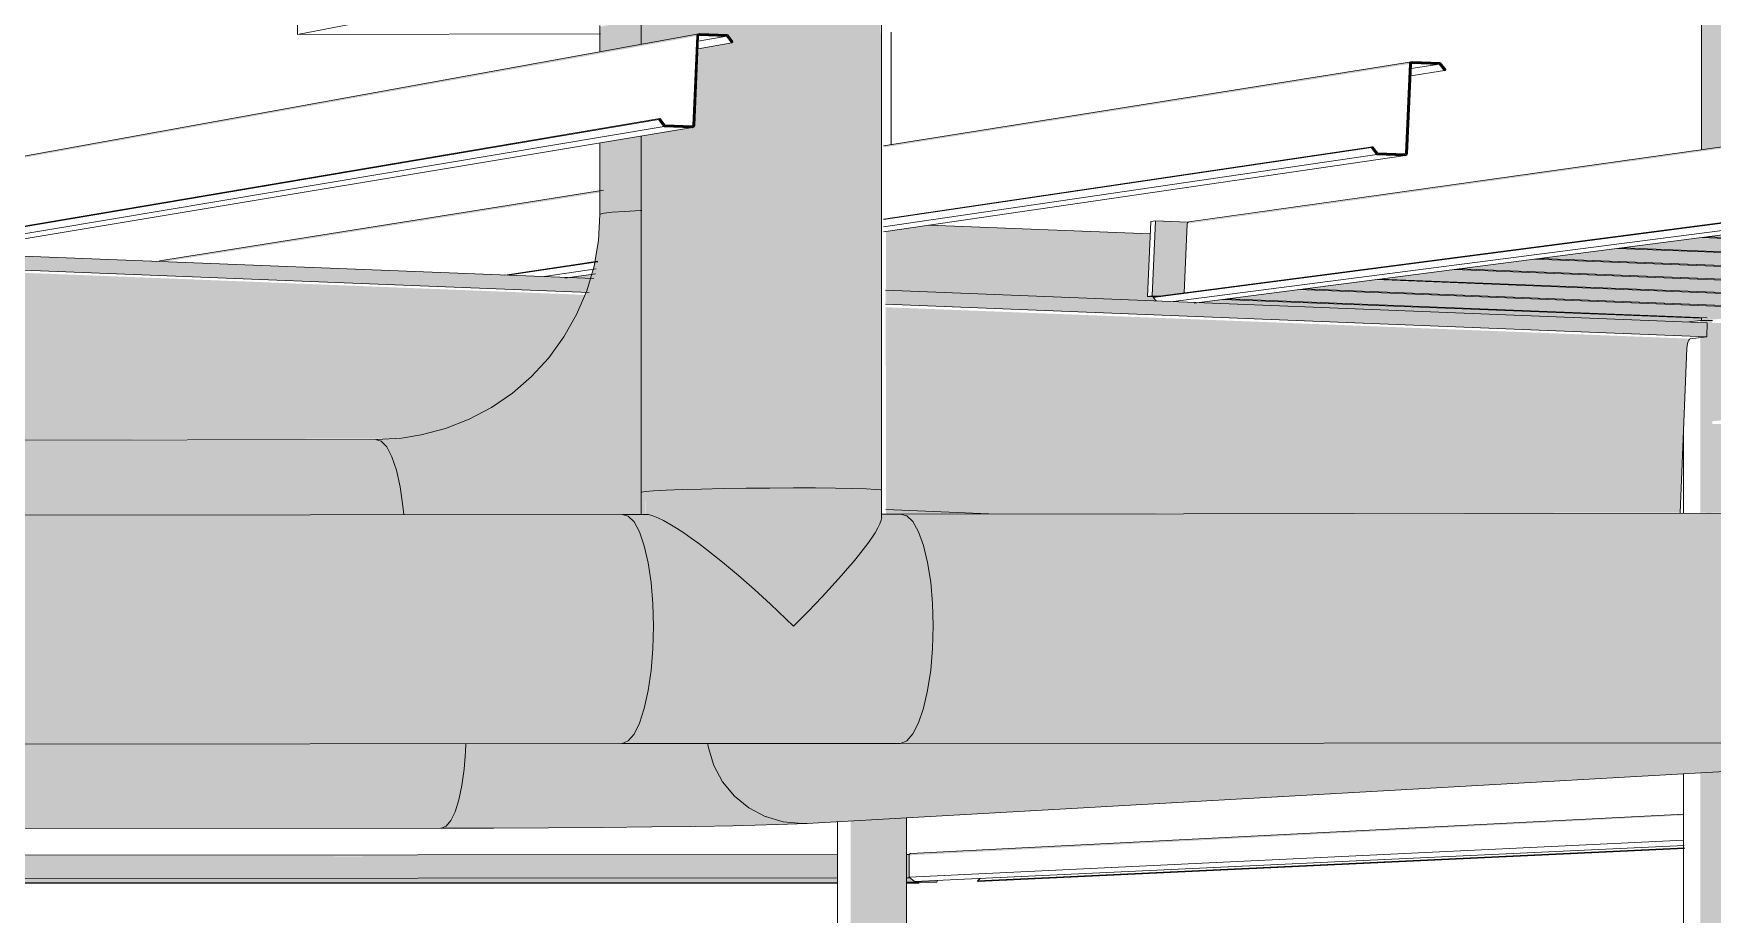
# Model space of a CAD drawing. Header units: inches. Extents: x 27328 to 121296, y -4075 to 4147.
# Drawn here: x 49627.0225 to 49627.1097, y 60.0144 to 60.0602 of the extents above; entities that cross this region are included whole.
import ezdxf

# ---------------------------------------------------------------- set-up
doc = ezdxf.new("R2010")
doc.units = ezdxf.units.IN
doc.header["$MEASUREMENT"] = 0
for name, color, linetype, lineweight in [('M-EQPM', 50, 'Continuous', 9), ('M-HVAC-DUCT', 70, 'Continuous', 9), ('S-BEAM', 12, 'Continuous', 9), ('S-COLS', 52, 'Continuous', 9)]:
    doc.layers.add(name, color=color, linetype=linetype, lineweight=lineweight)

# ---------------------------------------------------------------- blocks, each defined once
blk = doc.blocks.new('FP_267-mezzanine - perspective - structure only')
at = {"layer": 'S-BEAM'}
for p, q in [((23020.225368, 60.055576), (23020.225439, 60.055646)), ((23020.223735, 60.053961), (23020.223783, 60.054009))]:
    blk.add_line(p, q, dxfattribs=at)

msp = doc.modelspace()

# ---------------------------------------------------------------- hatches: boundary and pattern name
at = {"layer": 'M-HVAC-DUCT', "lineweight": 5}
h = msp.add_hatch(color=256, dxfattribs=at)
h.paths.add_polyline_path([(49627.054049, 60.036342), (49627.054251, 60.036377), (49627.054251, 60.05489), (49627.054049, 60.054856), (49627.054049, 60.036968)], flags=0)
h.paths.add_polyline_path([(49627.054049, 60.05962), (49627.054251, 60.059656), (49627.054251, 60.0614), (49627.054049, 60.061341), (49627.054049, 60.060053)], flags=0)
h = msp.add_hatch(color=256, dxfattribs=at)
h.paths.add_polyline_path([(49627.05678, 60.055385), (49627.05678, 60.055356), (49627.056786, 60.055378)], flags=0)
h.paths.add_polyline_path([(49627.054251, 60.036377), (49627.055337, 60.036446), (49627.058304, 60.036531), (49627.061949, 60.036565), (49627.061949, 60.061718), (49627.058304, 60.061659), (49627.055719, 60.061542), (49627.054588, 60.061446), (49627.054251, 60.0614), (49627.054251, 60.059656), (49627.057181, 60.060171), (49627.058569, 60.060117), (49627.058851, 60.059755), (49627.058798, 60.059714), (49627.057029, 60.059398), (49627.056825, 60.055335), (49627.056741, 60.055305), (49627.054251, 60.05489), (49627.054251, 60.036968)], flags=0)
h.paths.add_polyline_path([(49627.057067, 60.0601), (49627.057072, 60.060123), (49627.05706, 60.060108)], flags=0)
for points in [[(49627.066522, 60.036427), (49627.066496, 60.061541), (49627.06612, 60.061602), (49627.06503, 60.061673), (49627.06284, 60.061716), (49627.061949, 60.061718), (49627.061949, 60.036565), (49627.06503, 60.036539), (49627.066231, 60.036491), (49627.066521, 60.036428)], [(49627.041692, 60.035173), (49627.049612, 60.035186), (49627.050101, 60.035404), (49627.051953, 60.036513), (49627.053657, 60.037834), (49627.054065, 60.038238), (49627.05407, 60.050985), (49627.052539, 60.050891), (49627.052112, 60.050842), (49627.051966, 60.049004), (49627.05153, 60.04721), (49627.050792, 60.045467), (49627.049832, 60.043922), (49627.048629, 60.042528), (49627.04703, 60.041219), (49627.045621, 60.040364), (49627.043739, 60.039618), (49627.042084, 60.039223), (49627.040225, 60.039076), (49627.040526, 60.039001), (49627.040817, 60.038702), (49627.041123, 60.038075), (49627.041319, 60.037486), (49627.041529, 60.036504), (49627.041691, 60.035186)], [(49627.046766, 60.041058), (49627.047211, 60.041329), (49627.048629, 60.042528), (49627.049841, 60.043932), (49627.050816, 60.045506), (49627.05153, 60.04721), (49627.051966, 60.049004), (49627.052112, 60.050842), (49627.051914, 60.050794), (49627.051752, 60.048884), (49627.05139, 60.047376), (49627.050981, 60.046209), (49627.050166, 60.044622), (49627.049007, 60.043022), (49627.047712, 60.041778), (49627.046978, 60.041219)], [(49627.049603, 60.035182), (49627.054054, 60.035188), (49627.054065, 60.038238), (49627.05356, 60.037759), (49627.051953, 60.036513), (49627.050101, 60.035404), (49627.049612, 60.035186)], [(49627.054037, 60.035186), (49627.054251, 60.035186), (49627.054251, 60.036377), (49627.054049, 60.036342), (49627.054037, 60.035186)], [(49627.061949, 60.029384), (49627.061949, 60.036565), (49627.05785, 60.036521), (49627.055011, 60.036429), (49627.054251, 60.036377), (49627.05428, 60.035184), (49627.054551, 60.035144), (49627.054905, 60.035017), (49627.055529, 60.034689), (49627.056251, 60.034229), (49627.057439, 60.033365), (49627.058682, 60.032364), (49627.06008, 60.031147), (49627.061556, 60.029768)], [(49627.061949, 60.029384), (49627.063442, 60.030911), (49627.064763, 60.032371), (49627.065586, 60.033374), (49627.066201, 60.034241), (49627.066453, 60.034702), (49627.066541, 60.035031), (49627.066496, 60.03646), (49627.065736, 60.036517), (49627.064139, 60.036554), (49627.061949, 60.036565), (49627.061949, 60.032662)], [(49627.000721, 60.029323), (49627.054681, 60.029377), (49627.054649, 60.030541), (49627.054556, 60.031654), (49627.054393, 60.03272), (49627.0542, 60.033558), (49627.053952, 60.034276), (49627.05367, 60.034797), (49627.0533, 60.03512), (49627.053046, 60.035184), (49626.999356, 60.035121), (49626.999653, 60.035003), (49626.999877, 60.034734), (49627.000113, 60.034213), (49627.00032, 60.033498), (49627.00049, 60.032614), (49627.000617, 60.031597), (49627.000695, 60.030485)], [(49627.069221, 60.029391), (49627.120696, 60.029442), (49627.120658, 60.030609), (49627.120546, 60.031725), (49627.120363, 60.032746), (49627.120118, 60.033633), (49627.11982, 60.034351), (49627.11948, 60.034874), (49627.119112, 60.035182), (49627.11873, 60.035262), (49627.067555, 60.035192), (49627.067845, 60.035121), (49627.068165, 60.034814), (49627.06846, 60.034292), (49627.068719, 60.033575), (49627.068932, 60.032689), (49627.06909, 60.03167), (49627.069188, 60.030556)], [(49626.999356, 60.023235), (49627.053046, 60.023277), (49627.053364, 60.023414), (49627.05367, 60.023776), (49627.053952, 60.024348), (49627.0542, 60.025109), (49627.054404, 60.026031), (49627.054556, 60.027077), (49627.054656, 60.028472), (49627.054681, 60.029377), (49627.000721, 60.029323), (49627.000695, 60.028155), (49627.000617, 60.027027), (49627.00049, 60.025983), (49627.00032, 60.025064), (49627.00008, 60.024225), (49626.999877, 60.023733), (49626.999621, 60.023372)], [(49627.053046, 60.023277), (49627.067513, 60.023289), (49627.067845, 60.023426), (49627.068165, 60.023787), (49627.06846, 60.02436), (49627.068719, 60.025121), (49627.068932, 60.026043), (49627.06909, 60.02709), (49627.069195, 60.028472), (49627.069221, 60.029391), (49627.054681, 60.029377), (49627.054649, 60.028207), (49627.054556, 60.027077), (49627.054404, 60.026031), (49627.0542, 60.025109), (49627.053892, 60.024225), (49627.05367, 60.023776), (49627.053364, 60.023414)], [(49627.067513, 60.023289), (49627.11873, 60.023329), (49627.119112, 60.023466), (49627.11948, 60.023828), (49627.11982, 60.024402), (49627.120118, 60.025165), (49627.120363, 60.026088), (49627.120546, 60.027137), (49627.120664, 60.028472), (49627.120696, 60.029442), (49627.069221, 60.029391), (49627.069188, 60.02822), (49627.06909, 60.02709), (49627.068932, 60.026043), (49627.068719, 60.025121), (49627.06839, 60.024225), (49627.068165, 60.023787), (49627.067845, 60.023426)], [(49626.881274, 60.018778), (49627.04365, 60.018881), (49627.0439, 60.018989), (49627.044141, 60.019279), (49627.044364, 60.019739), (49627.044559, 60.020354), (49627.044719, 60.021098), (49627.044839, 60.021944), (49627.044924, 60.023296), (49626.99932, 60.023277), (49626.997643, 60.023353), (49626.995464, 60.023645), (49626.994867, 60.023766), (49626.88127, 60.023641), (49626.881273, 60.018881)], [(49627.04365, 60.018881), (49627.052908, 60.018929), (49627.059971, 60.019038), (49627.062388, 60.019121), (49627.061422, 60.019215), (49627.060493, 60.019492), (49627.059569, 60.019999), (49627.058887, 60.020551), (49627.058272, 60.021292), (49627.057814, 60.022137), (49627.057533, 60.023054), (49627.057507, 60.023305), (49627.044924, 60.023296), (49627.044902, 60.022727), (49627.044821, 60.021818), (49627.044693, 60.020977), (49627.044522, 60.020237), (49627.044309, 60.019626), (49627.044141, 60.019279), (49627.0439, 60.018989)], [(49627.062388, 60.019121), (49627.130842, 60.023), (49627.129678, 60.023112), (49627.129098, 60.023256), (49627.124355, 60.023317), (49627.116516, 60.023333), (49627.057508, 60.023302), (49627.057533, 60.023054), (49627.057814, 60.022137), (49627.058317, 60.021238), (49627.058887, 60.020551), (49627.059637, 60.019944), (49627.060502, 60.01949), (49627.061422, 60.019215)]]:
    msp.add_hatch(color=256, dxfattribs=at).paths.add_polyline_path(points, flags=0)
h = msp.add_hatch(color=256, dxfattribs=at)
h.paths.add_polyline_path([(49627.051914, 60.050794), (49627.052112, 60.050842), (49627.052112, 60.054533), (49627.051914, 60.0545), (49627.051914, 60.05082)], flags=0)
h.paths.add_polyline_path([(49627.051914, 60.059233), (49627.052112, 60.059269), (49627.052112, 60.06059), (49627.051914, 60.060532), (49627.051914, 60.060058)], flags=0)
h = msp.add_hatch(color=256, dxfattribs=at)
h.paths.add_polyline_path([(49627.052112, 60.050842), (49627.053179, 60.050939), (49627.05407, 60.050985), (49627.05407, 60.054859), (49627.052112, 60.054533), (49627.052112, 60.050891)], flags=0)
h.paths.add_polyline_path([(49627.052112, 60.059269), (49627.05407, 60.059623), (49627.05407, 60.06076), (49627.052908, 60.06068), (49627.052112, 60.06059), (49627.052112, 60.060058)], flags=0)
h = msp.add_hatch(color=256, dxfattribs=at)
h.paths.add_polyline_path([(49626.999373, 60.035123), (49627.041691, 60.035186), (49627.041656, 60.035612), (49627.041434, 60.03697), (49627.041319, 60.037486), (49627.041084, 60.03819), (49627.040817, 60.038702), (49627.040469, 60.039015), (49627.040225, 60.039076), (49626.982018, 60.038973), (49626.983561, 60.038627), (49626.997019, 60.035372), (49626.997917, 60.035209), (49626.999106, 60.035138)], flags=0)
h.paths.add_polyline_path([(49626.951821, 60.038489), (49626.952404, 60.038961), (49626.951361, 60.038959), (49626.951577, 60.038884), (49626.951784, 60.038586)], flags=0)
h = msp.add_hatch(color=256, dxfattribs=at)
h.paths.add_polyline_path([(49627.061949, 60.029384), (49627.069221, 60.029391), (49627.069183, 60.030609), (49627.069082, 60.031725), (49627.068918, 60.032746), (49627.068698, 60.033633), (49627.068426, 60.034352), (49627.068102, 60.034875), (49627.067845, 60.035121), (49627.067513, 60.035202), (49627.06654, 60.035189), (49627.066508, 60.034855), (49627.066345, 60.034486), (49627.066024, 60.033972), (49627.065331, 60.033052), (49627.064447, 60.032008), (49627.063083, 60.030533), (49627.062262, 60.029696)], flags=0)
h.paths.add_polyline_path([(49627.054681, 60.029377), (49627.061949, 60.029384), (49627.060344, 60.030908), (49627.0591, 60.03201), (49627.05785, 60.033043), (49627.056637, 60.033961), (49627.055719, 60.034573), (49627.055202, 60.034872), (49627.054644, 60.03512), (49627.054424, 60.035177), (49627.054251, 60.035186), (49627.053046, 60.035184), (49627.053364, 60.035104), (49627.053704, 60.034734), (49627.053974, 60.034213), (49627.054214, 60.033497), (49627.054413, 60.032614), (49627.054561, 60.031596), (49627.054649, 60.030541)], flags=0)
at = {"layer": 'S-BEAM', "lineweight": 5}
for points in [[(49626.998872, 60.049553), (49627.056942, 60.060057), (49627.05698, 60.060136), (49627.057063, 60.060167), (49626.998602, 60.049564), (49626.998804, 60.049556)], [(49627.082421, 60.050299), (49627.131137, 60.057152), (49627.131174, 60.057232), (49627.131258, 60.057262), (49627.082437, 60.050349)], [(49627.056699, 60.055364), (49627.056731, 60.055408), (49627.05666, 60.055366), (49627.056693, 60.055365)], [(49627.093749, 60.053908), (49627.093771, 60.05395), (49627.093703, 60.05391), (49627.093744, 60.053908)], [(49627.123461, 60.046891), (49627.127711, 60.047391), (49627.100362, 60.048443), (49627.096567, 60.047953), (49627.123296, 60.046897)], [(49627.127967, 60.047421), (49627.132314, 60.047932), (49627.104652, 60.048996), (49627.100765, 60.048495), (49627.1278, 60.047428)], [(49627.114745, 60.045865), (49627.118809, 60.046343), (49627.092067, 60.047372), (49627.088447, 60.046906), (49627.114584, 60.045872)], [(49627.119055, 60.046373), (49627.12321, 60.046861), (49627.096168, 60.047901), (49627.092462, 60.047424), (49627.118892, 60.046379)], [(49627.072126, 60.035227), (49627.080639, 60.035237), (49627.066761, 60.035792), (49627.066772, 60.035441), (49627.070729, 60.035283)], [(49627.066764, 60.035221), (49627.07212, 60.035227), (49627.066761, 60.035441), (49627.066764, 60.035222)]]:
    msp.add_hatch(color=256, dxfattribs=at).paths.add_polyline_path(points, flags=0)
h = msp.add_hatch(color=256, dxfattribs=at)
h.paths.add_polyline_path([(49627.029377, 60.048346), (49627.052087, 60.051952), (49627.052088, 60.052033), (49627.029073, 60.048359), (49627.0293, 60.048349)], flags=0)
h.paths.add_polyline_path([(49627.066643, 60.054264), (49627.093993, 60.058606), (49627.094031, 60.058686), (49627.094114, 60.058716), (49627.066643, 60.054332), (49627.066643, 60.054313)], flags=0)
h = msp.add_hatch(color=256, dxfattribs=at)
h.paths.add_polyline_path([(49627.10943, 60.044421), (49627.109461, 60.045155), (49627.066747, 60.046845), (49627.066747, 60.046112), (49627.108366, 60.044464)], flags=0)
h.paths.add_polyline_path([(49627.051335, 60.046722), (49627.051572, 60.047446), (49626.953437, 60.05133), (49626.953439, 60.050599), (49627.051163, 60.046729)], flags=0)
h.paths.add_polyline_path([(49626.91435, 60.052147), (49626.91435, 60.052877), (49626.906667, 60.053181), (49626.906726, 60.053101), (49626.906726, 60.052449), (49626.91435, 60.052147)], flags=0)
h.paths.add_polyline_path([(49626.903493, 60.052577), (49626.90568, 60.05322), (49626.881737, 60.054168), (49626.881707, 60.05344), (49626.903028, 60.052595)], flags=0)
h = msp.add_hatch(color=256, dxfattribs=at)
h.paths.add_polyline_path([(49627.080639, 60.035237), (49627.108045, 60.035283), (49627.108372, 60.043828), (49627.066752, 60.045477), (49627.066772, 60.035791), (49627.079496, 60.035283)], flags=0)
h.paths.add_polyline_path([(49626.991775, 60.039032), (49627.040796, 60.039126), (49627.042269, 60.039243), (49627.044117, 60.03969), (49627.045993, 60.040497), (49627.047208, 60.041274), (49627.04798, 60.041878), (49627.049272, 60.043153), (49627.050391, 60.044717), (49627.05109, 60.046098), (49626.953442, 60.049967), (49626.953454, 60.043688), (49626.977305, 60.043685), (49626.981381, 60.043608), (49626.984427, 60.043476), (49626.985623, 60.043372), (49626.987402, 60.043141), (49626.987785, 60.043036), (49626.988491, 60.042763), (49626.989352, 60.042316), (49626.990171, 60.041698), (49626.991019, 60.040715), (49626.991548, 60.039757), (49626.991755, 60.039096)], flags=0)
h.paths.add_polyline_path([(49626.88618, 60.047567), (49626.886452, 60.047567), (49626.901602, 60.052021), (49626.88128, 60.052826), (49626.881274, 60.05268), (49626.881953, 60.051619), (49626.882976, 60.050287), (49626.883499, 60.049741), (49626.884619, 60.048713), (49626.885581, 60.047963), (49626.886094, 60.047623)], flags=0)
h.paths.add_polyline_path([(49626.894286, 60.04758), (49626.914354, 60.047624), (49626.914353, 60.051516), (49626.906729, 60.051818), (49626.906695, 60.051615), (49626.906377, 60.051514), (49626.901904, 60.050246), (49626.901904, 60.050119), (49626.902232, 60.049847), (49626.902189, 60.049796), (49626.894293, 60.047582)], flags=0)
h = msp.add_hatch(color=256, dxfattribs=at)
h.paths.add_polyline_path([(49627.108406, 60.043827), (49627.108465, 60.04417), (49627.108538, 60.044302), (49627.108579, 60.044323), (49627.066752, 60.045957), (49627.066752, 60.045477), (49627.108372, 60.043828)], flags=0)
h.paths.add_polyline_path([(49627.051099, 60.046097), (49627.051246, 60.046457), (49627.051293, 60.046592), (49626.953441, 60.050445), (49626.953443, 60.049967), (49627.051094, 60.046098)], flags=0)
h.paths.add_polyline_path([(49626.914354, 60.051516), (49626.914353, 60.052016), (49626.906728, 60.052289), (49626.906729, 60.051818), (49626.914353, 60.051516)], flags=0)
h.paths.add_polyline_path([(49626.901602, 60.052021), (49626.903031, 60.052464), (49626.881346, 60.053301), (49626.881299, 60.053067), (49626.88128, 60.052826), (49626.898663, 60.052138)], flags=0)
h = msp.add_hatch(color=256, dxfattribs=at)
h.paths.add_polyline_path([(49627.151508, 60.043098), (49627.151522, 60.04371), (49627.149714, 60.043781), (49627.145421, 60.043339), (49627.147717, 60.043248)], flags=0)
h.paths.add_polyline_path([(49627.108522, 60.045196), (49627.109185, 60.045282), (49627.109185, 60.045385), (49627.084298, 60.04637), (49627.083123, 60.046202), (49627.108489, 60.045198)], flags=0)
h.paths.add_polyline_path([(49627.080827, 60.046293), (49627.080686, 60.046473), (49627.080686, 60.046513), (49627.080388, 60.046556), (49627.080524, 60.049771), (49627.068992, 60.050226), (49627.066774, 60.049902), (49627.066774, 60.046849), (49627.080686, 60.046298)], flags=0)
h.paths.add_polyline_path([(49627.051615, 60.047449), (49627.051679, 60.0477), (49627.050308, 60.0475), (49627.051598, 60.047449)], flags=0)
h = msp.add_hatch(color=256, dxfattribs=at)
h.paths.add_polyline_path([(49627.15613, 60.043565), (49627.156167, 60.044446), (49627.149975, 60.043809), (49627.151835, 60.043735)], flags=0)
h.paths.add_polyline_path([(49627.109664, 60.045404), (49627.109664, 60.046028), (49627.088055, 60.046855), (49627.084518, 60.046399), (49627.109466, 60.045411)], flags=0)
h.paths.add_polyline_path([(49627.111372, 60.045469), (49627.114504, 60.045837), (49627.111372, 60.045961), (49627.111372, 60.045489)], flags=0)
h.paths.add_polyline_path([(49627.080963, 60.046539), (49627.08227, 60.04671), (49627.082437, 60.050349), (49627.082437, 60.050385), (49627.080769, 60.05045), (49627.080604, 60.046553), (49627.080913, 60.046541)], flags=0)
h = msp.add_hatch(color=256, dxfattribs=at)
h.paths.add_polyline_path([(49627.172075, 60.047147), (49627.172105, 60.047861), (49627.163365, 60.048205), (49627.163365, 60.04749), (49627.170069, 60.047226)], flags=0)
h.paths.add_polyline_path([(49627.137292, 60.048518), (49627.141844, 60.049053), (49627.113532, 60.050142), (49627.109452, 60.049616), (49627.137121, 60.048525)], flags=0)
h = msp.add_hatch(color=256, dxfattribs=at)
h.paths.add_polyline_path([(49627.166955, 60.046607), (49627.166985, 60.047305), (49627.163397, 60.047446), (49627.163397, 60.046747), (49627.165549, 60.046662)], flags=0)
h.paths.add_polyline_path([(49627.132576, 60.047963), (49627.137024, 60.048486), (49627.109041, 60.049562), (49627.105059, 60.049049), (49627.132407, 60.04797)], flags=0)
h = msp.add_hatch(color=256, dxfattribs=at)
h.paths.add_polyline_path([(49627.067963, 60.017472), (49627.108243, 60.019549), (49627.108243, 60.019618), (49627.068008, 60.017549), (49627.067975, 60.017517)], flags=0)
h.paths.add_polyline_path([(49627.112386, 60.019734), (49627.164984, 60.022413), (49627.165018, 60.022494), (49627.165101, 60.022528), (49627.112386, 60.019795), (49627.112386, 60.019758)], flags=0)
h = msp.add_hatch(color=256, dxfattribs=at)
h.paths.add_polyline_path([(49626.863276, 60.017307), (49626.865809, 60.017309), (49626.865803, 60.017396), (49626.863276, 60.017383), (49626.863276, 60.017351)], flags=0)
h.paths.add_polyline_path([(49626.881289, 60.017318), (49627.064251, 60.017426), (49627.064251, 60.017513), (49626.881289, 60.017391), (49626.881289, 60.017358)], flags=0)
h.paths.add_polyline_path([(49627.067837, 60.017427), (49627.067968, 60.017428), (49627.06795, 60.017515), (49627.067837, 60.017504), (49627.067837, 60.017428)], flags=0)
h = msp.add_hatch(color=256, dxfattribs=at)
h.paths.add_polyline_path([(49626.863276, 60.016189), (49626.865889, 60.01619), (49626.865809, 60.017309), (49626.863276, 60.017307)], flags=0)
h.paths.add_polyline_path([(49626.881289, 60.016198), (49627.064251, 60.016299), (49627.064251, 60.017425), (49626.881289, 60.017318)], flags=0)
h.paths.add_polyline_path([(49627.067837, 60.016301), (49627.068018, 60.016301), (49627.067968, 60.016343), (49627.067968, 60.017427), (49627.067837, 60.017427), (49627.067837, 60.016336)], flags=0)
h = msp.add_hatch(color=256, dxfattribs=at)
h.paths.add_polyline_path([(49626.863276, 60.015957), (49626.865906, 60.015959), (49626.865889, 60.01619), (49626.863276, 60.016189)], flags=0)
h.paths.add_polyline_path([(49626.881289, 60.015967), (49627.06425, 60.016066), (49627.064248, 60.016299), (49626.881289, 60.016198)], flags=0)
h.paths.add_polyline_path([(49627.067837, 60.016068), (49627.06941, 60.016068), (49627.069444, 60.016169), (49627.068245, 60.016113), (49627.067968, 60.016301), (49627.067837, 60.016301)], flags=0)
h = msp.add_hatch(color=256, dxfattribs=at)
h.paths.add_polyline_path([(49626.863279, 60.015914), (49626.865909, 60.015947), (49626.865908, 60.015956), (49626.863279, 60.015946)], flags=0)
h.paths.add_polyline_path([(49626.881292, 60.015924), (49627.064255, 60.016023), (49627.064255, 60.016063), (49626.881292, 60.015957)], flags=0)
h.paths.add_polyline_path([(49627.067842, 60.016025), (49627.068478, 60.016025), (49627.068487, 60.016065), (49627.067842, 60.016065)], flags=0)
at = {"layer": 'S-COLS', "lineweight": 5}
h = msp.add_hatch(color=256, dxfattribs=at)
h.paths.add_polyline_path([(49627.109161, 60.045269), (49627.110648, 60.045399), (49627.110648, 60.045989), (49627.109664, 60.046028), (49627.109663, 60.045404), (49627.109161, 60.045391), (49627.109161, 60.04527)], flags=0)
h.paths.add_polyline_path([(49627.109161, 60.054146), (49627.110648, 60.054355), (49627.110648, 60.097424), (49627.109489, 60.09737), (49627.109161, 60.097314), (49627.109161, 60.056324)], flags=0)
for points in [[(49627.066992, 60.054396), (49627.06704, 60.054404), (49627.067023, 60.060258), (49627.066992, 60.060258), (49627.066992, 60.058276)], [(49627.108224, 60.03527), (49627.108229, 60.035283), (49627.108224, 60.035283)], [(49627.06767, 59.971377), (49627.067833, 59.971379), (49627.067833, 60.019429), (49627.06767, 60.01942), (49627.06767, 59.977475)], [(49627.065222, 59.971379), (49627.065222, 60.019282), (49627.064934, 60.019265), (49627.064934, 59.971385), (49627.065101, 59.97138)], [(49627.06767, 59.971377), (49627.06767, 60.01942), (49627.065222, 60.019282), (49627.065222, 59.971379)], [(49627.06425, 60.017502), (49627.064251, 60.017505), (49627.06425, 60.017505)]]:
    msp.add_hatch(color=256, dxfattribs=at).paths.add_polyline_path(points, flags=0)
h = msp.add_hatch(color=256, dxfattribs=at)
h.paths.add_polyline_path([(49627.109436, 59.967661), (49627.109436, 60.021787), (49627.109101, 60.021768), (49627.109101, 59.967668), (49627.109298, 59.967662)], flags=0)
h.paths.add_polyline_path([(49627.109101, 60.035271), (49627.109436, 60.035283), (49627.109433, 60.044422), (49627.109101, 60.044384), (49627.109101, 60.035283)], flags=0)
h.paths.add_polyline_path([(49627.109436, 60.045156), (49627.109433, 60.045275), (49627.109101, 60.045265), (49627.109101, 60.04517), (49627.109433, 60.045157)], flags=0)
h = msp.add_hatch(color=256, dxfattribs=at)
h.paths.add_polyline_path([(49627.112206, 59.967658), (49627.112206, 60.021943), (49627.109436, 60.021787), (49627.109436, 59.967661)], flags=0)
h.paths.add_polyline_path([(49627.109436, 60.035271), (49627.112206, 60.035283), (49627.112206, 60.039918), (49627.111914, 60.039888), (49627.109728, 60.039885), (49627.109728, 60.040031), (49627.110758, 60.040138), (49627.110758, 60.044914), (49627.110642, 60.04511), (49627.110554, 60.045131), (49627.109728, 60.04513), (49627.109728, 60.045275), (49627.109436, 60.04525), (49627.109436, 60.035283)], flags=0)

# ---------------------------------------------------------------- linework, layer by layer
at = {"layer": 'M-EQPM'}
for p, q in [((49627.036176, 60.060132), (49627.036176, 60.068295)), ((49627.045435, 60.06192), (49627.036176, 60.060132)), ((49627.036176, 60.060132), (49627.051928, 60.060164))]:
    msp.add_line(p, q, dxfattribs=at)
at = {"layer": 'M-HVAC-DUCT'}
for p, q in [((49627.054031, 60.059616), (49627.054031, 60.061607)), ((49627.066537, 60.061659), (49627.066537, 60.03644)), ((49627.051897, 60.059229), (49627.051897, 60.060602)), ((49627.051897, 60.050777), (49627.051897, 60.054497)), ((49627.054031, 60.036329), (49627.054031, 60.054853)), ((49626.981873, 60.039002), (49627.040272, 60.039079)), ((49627.054031, 60.035167), (49627.054031, 60.036329)), ((49627.066537, 60.03644), (49627.066537, 60.035022)), ((49626.999393, 60.035123), (49627.05309, 60.035187)), ((49627.05309, 60.035187), (49627.054298, 60.035188)), ((49627.066524, 60.035203), (49627.067559, 60.035204)), ((49627.067559, 60.035204), (49627.118782, 60.035265)), ((49627.053011, 60.023276), (49626.999327, 60.023234)), ((49627.067477, 60.023287), (49627.053011, 60.023276)), ((49627.053046, 60.023277), (49627.053014, 60.023276)), ((49627.053014, 60.023276), (49627.053046, 60.023277)), ((49627.131167, 60.023009), (49627.062659, 60.019129)), ((49627.118688, 60.023327), (49627.067477, 60.023287)), ((49627.067513, 60.023289), (49627.06748, 60.023288)), ((49627.06748, 60.023288), (49627.067513, 60.023289)), ((49627.043628, 60.018881), (49626.881273, 60.018777)), ((49627.04365, 60.018881), (49627.04363, 60.018881)), ((49627.04363, 60.018881), (49627.04365, 60.018881)), ((49627.062781, 60.019137), (49627.062388, 60.019121)), ((49627.062388, 60.019121), (49627.062781, 60.019137))]:
    msp.add_line(p, q, dxfattribs=at)
for points in [[(49627.054066, 60.050985, 0), (49627.054009, 60.050983, 0), (49627.053179, 60.050939, 0), (49627.052539, 60.050891, 0), (49627.052112, 60.050842, 0)], [(49627.052112, 60.050842, 0), (49627.052539, 60.050891, 0), (49627.053179, 60.050939, 0), (49627.054009, 60.050983, 0), (49627.054066, 60.050985, 0)], [(49627.051897, 60.050777, 0), (49627.05182, 60.049428, 0), (49627.051589, 60.048099, 0), (49627.051208, 60.046809, 0), (49627.050684, 60.045574, 0), (49627.050025, 60.044411, 0), (49627.04924, 60.043334, 0), (49627.048341, 60.042357, 0), (49627.047341, 60.041492, 0), (49627.046253, 60.040748, 0), (49627.04509, 60.040133, 0), (49627.043868, 60.039655, 0), (49627.042601, 60.039318, 0), (49627.04168, 60.039166, 0)], [(49627.052112, 60.050842, 0), (49627.051914, 60.050794, 0), (49627.051901, 60.050778, 0)], [(49627.051901, 60.050778, 0), (49627.051914, 60.050794, 0), (49627.052112, 60.050842, 0)], [(49627.040225, 60.039076, 0), (49627.040526, 60.039001, 0), (49627.040817, 60.038702, 0), (49627.041084, 60.03819, 0), (49627.041319, 60.037486, 0), (49627.041513, 60.036615, 0), (49627.041656, 60.035612, 0), (49627.041699, 60.035182, 0)], [(49627.041699, 60.035182, 0), (49627.041656, 60.035612, 0), (49627.041513, 60.036615, 0), (49627.041319, 60.037486, 0), (49627.041084, 60.03819, 0), (49627.040817, 60.038702, 0), (49627.040526, 60.039001, 0), (49627.040225, 60.039076, 0)], [(49627.040272, 60.039079, 0), (49627.041581, 60.039155, 0), (49627.04168, 60.039166, 0)], [(49627.054251, 60.036377, 0), (49627.054049, 60.036342, 0), (49627.054034, 60.03633, 0)], [(49627.054034, 60.03633, 0), (49627.054049, 60.036342, 0), (49627.054251, 60.036377, 0)], [(49627.061949, 60.036565, 0), (49627.060735, 60.03656, 0), (49627.059504, 60.036549, 0), (49627.058304, 60.036531, 0), (49627.057181, 60.036507, 0), (49627.056179, 60.036478, 0), (49627.055337, 60.036446, 0), (49627.054686, 60.036412, 0), (49627.054251, 60.036377, 0)], [(49627.054251, 60.036377, 0), (49627.054686, 60.036412, 0), (49627.055337, 60.036446, 0), (49627.056179, 60.036478, 0), (49627.057181, 60.036507, 0), (49627.058304, 60.036531, 0), (49627.059504, 60.036549, 0), (49627.060735, 60.03656, 0), (49627.061949, 60.036565, 0)], [(49627.066522, 60.036427, 0), (49627.066496, 60.03646, 0), (49627.066231, 60.036491, 0), (49627.065736, 60.036517, 0), (49627.06503, 60.036539, 0), (49627.064139, 60.036554, 0), (49627.063099, 60.036563, 0), (49627.061949, 60.036565, 0)], [(49627.061949, 60.036565, 0), (49627.063099, 60.036563, 0), (49627.064139, 60.036554, 0), (49627.06503, 60.036539, 0), (49627.065736, 60.036517, 0), (49627.066231, 60.036491, 0), (49627.066496, 60.03646, 0), (49627.066522, 60.036427, 0)], [(49627.053046, 60.035184, 0), (49627.053364, 60.035104, 0), (49627.05367, 60.034797, 0), (49627.053952, 60.034276, 0), (49627.0542, 60.033558, 0), (49627.054404, 60.032673, 0), (49627.054556, 60.031654, 0), (49627.054649, 60.030541, 0), (49627.054681, 60.029377, 0)], [(49627.054681, 60.029377, 0), (49627.054649, 60.030541, 0), (49627.054556, 60.031654, 0), (49627.054404, 60.032673, 0), (49627.0542, 60.033558, 0), (49627.053952, 60.034276, 0), (49627.05367, 60.034797, 0), (49627.053364, 60.035104, 0), (49627.053046, 60.035184, 0)], [(49627.054251, 60.035186, 0), (49627.054424, 60.035177, 0), (49627.054644, 60.03512, 0), (49627.054905, 60.035017, 0), (49627.055202, 60.034872, 0), (49627.055529, 60.034689, 0), (49627.055881, 60.034474, 0), (49627.056251, 60.034229, 0), (49627.056637, 60.033961, 0), (49627.057034, 60.033672, 0), (49627.057439, 60.033365, 0), (49627.05785, 60.033043, 0), (49627.058265, 60.032709, 0), (49627.058682, 60.032364, 0), (49627.0591, 60.03201, 0), (49627.059517, 60.031648, 0), (49627.059932, 60.031281, 0), (49627.060344, 60.030908, 0), (49627.060753, 60.03053, 0), (49627.061157, 60.03015, 0), (49627.061556, 60.029768, 0), (49627.061949, 60.029384, 0)], [(49627.067513, 60.035202, 0), (49627.067845, 60.035121, 0), (49627.068165, 60.034814, 0), (49627.06846, 60.034292, 0), (49627.068719, 60.033575, 0), (49627.068932, 60.032689, 0), (49627.06909, 60.03167, 0), (49627.069188, 60.030556, 0), (49627.069221, 60.029391, 0)], [(49627.069221, 60.029391, 0), (49627.069188, 60.030556, 0), (49627.06909, 60.03167, 0), (49627.068932, 60.032689, 0), (49627.068719, 60.033575, 0), (49627.06846, 60.034292, 0), (49627.068165, 60.034814, 0), (49627.067845, 60.035121, 0), (49627.067513, 60.035202, 0)], [(49627.061949, 60.029384, 0), (49627.062335, 60.029768, 0), (49627.062713, 60.030152, 0), (49627.063083, 60.030533, 0), (49627.063442, 60.030911, 0), (49627.063792, 60.031285, 0), (49627.064129, 60.031653, 0), (49627.064453, 60.032016, 0), (49627.064763, 60.032371, 0), (49627.065056, 60.032716, 0), (49627.065331, 60.033052, 0), (49627.065586, 60.033374, 0), (49627.065818, 60.033682, 0), (49627.066024, 60.033972, 0), (49627.066201, 60.034241, 0), (49627.066345, 60.034486, 0), (49627.066453, 60.034702, 0), (49627.066519, 60.034885, 0), (49627.066541, 60.035031, 0)], [(49627.054681, 60.029377, 0), (49627.054649, 60.028207, 0), (49627.054556, 60.027077, 0), (49627.054404, 60.026031, 0), (49627.0542, 60.025109, 0), (49627.053952, 60.024348, 0), (49627.05367, 60.023776, 0), (49627.053364, 60.023414, 0), (49627.053046, 60.023277, 0)], [(49627.053046, 60.023277, 0), (49627.053364, 60.023414, 0), (49627.05367, 60.023776, 0), (49627.053952, 60.024348, 0), (49627.0542, 60.025109, 0), (49627.054404, 60.026031, 0), (49627.054556, 60.027077, 0), (49627.054649, 60.028207, 0), (49627.054681, 60.029377, 0)], [(49627.069221, 60.029391, 0), (49627.069188, 60.02822, 0), (49627.06909, 60.02709, 0), (49627.068932, 60.026043, 0), (49627.068719, 60.025121, 0), (49627.06846, 60.02436, 0), (49627.068165, 60.023787, 0), (49627.067845, 60.023426, 0), (49627.067513, 60.023289, 0)], [(49627.067513, 60.023289, 0), (49627.067845, 60.023426, 0), (49627.068165, 60.023787, 0), (49627.06846, 60.02436, 0), (49627.068719, 60.025121, 0), (49627.068932, 60.026043, 0), (49627.06909, 60.02709, 0), (49627.069188, 60.02822, 0), (49627.069221, 60.029391, 0)], [(49627.04493, 60.023292, 0), (49627.044912, 60.022859, 0), (49627.044839, 60.021944, 0), (49627.044719, 60.021098, 0), (49627.044559, 60.020354, 0), (49627.044364, 60.019739, 0), (49627.044141, 60.019279, 0), (49627.0439, 60.018989, 0), (49627.04365, 60.018881, 0)], [(49627.04365, 60.018881, 0), (49627.0439, 60.018989, 0), (49627.044141, 60.019279, 0), (49627.044364, 60.019739, 0), (49627.044559, 60.020354, 0), (49627.044719, 60.021098, 0), (49627.044839, 60.021944, 0), (49627.044912, 60.022859, 0), (49627.04493, 60.023292, 0)], [(49627.060493, 60.019492, 0), (49627.059637, 60.019944, 0), (49627.058887, 60.020551, 0), (49627.058272, 60.021292, 0), (49627.057814, 60.022137, 0), (49627.057533, 60.023054, 0), (49627.057489, 60.023302, 0)], [(49627.057489, 60.023302, 0), (49627.057533, 60.023054, 0), (49627.057814, 60.022137, 0), (49627.058272, 60.021292, 0), (49627.058887, 60.020551, 0), (49627.059637, 60.019944, 0), (49627.060493, 60.019492, 0)], [(49627.062388, 60.019121, 0), (49627.061422, 60.019215, 0), (49627.060502, 60.019489, 0)], [(49627.060502, 60.019489, 0), (49627.061422, 60.019215, 0), (49627.062388, 60.019121, 0)], [(49627.043628, 60.018881, 0), (49627.046383, 60.018886, 0), (49627.049223, 60.0189, 0), (49627.052007, 60.01892, 0), (49627.054598, 60.018947, 0), (49627.056885, 60.018978, 0), (49627.058796, 60.019011, 0), (49627.061117, 60.019067, 0), (49627.06266, 60.019129, 0)]]:
    msp.add_polyline3d(points, dxfattribs=at)
at = {"layer": 'S-BEAM'}
for p, q in [((49626.998534, 60.049567), (49627.057035, 60.060165)), ((49627.056994, 60.059392), (49627.058752, 60.059707)), ((49627.057008, 60.059778), (49627.058488, 60.060044)), ((49627.057019, 60.060093), (49627.057058, 60.0601)), ((49627.066642, 60.05435), (49627.094089, 60.058715)), ((49627.094047, 60.057979), (49627.095807, 60.058256)), ((49627.094061, 60.058359), (49627.095543, 60.058594)), ((49627.09407, 60.058643), (49627.094109, 60.05865)), ((49627.082508, 60.050394), (49627.131235, 60.057261)), ((49627.014496, 60.048915), (49627.055004, 60.055758)), ((49627.014628, 60.04891), (49627.054951, 60.055717)), ((49627.016354, 60.04884), (49627.055233, 60.055355)), ((49627.056715, 60.055299), (49627.017429, 60.048752)), ((49627.066631, 60.050543), (49627.092051, 60.054302)), ((49627.066631, 60.050512), (49627.091997, 60.054261)), ((49627.066633, 60.050136), (49627.09228, 60.053899)), ((49627.093764, 60.053842), (49627.06664, 60.049883)), ((49627.080663, 60.04647), (49627.129136, 60.052802)), ((49627.08071, 60.046506), (49627.129189, 60.052843)), ((49627.028992, 60.048362), (49627.052086, 60.052035)), ((49627.081703, 60.046254), (49627.129419, 60.052439)), ((49627.130905, 60.052382), (49627.082778, 60.046173)), ((49627.051572, 60.047446), (49626.953437, 60.05133)), ((49627.051335, 60.046722), (49626.953438, 60.050599)), ((49627.068992, 60.050226), (49627.080524, 60.049771)), ((49627.08053, 60.050416), (49627.080365, 60.046522)), ((49627.080769, 60.05045), (49627.08053, 60.050416)), ((49627.080604, 60.046553), (49627.080769, 60.05045)), ((49627.080769, 60.05045), (49627.082447, 60.050384)), ((49627.08227, 60.04671), (49627.082421, 60.050299)), ((49627.136995, 60.048483), (49627.109176, 60.04958)), ((49627.137292, 60.048518), (49627.109452, 60.049616)), ((49627.046946, 60.047631), (49627.051793, 60.048348)), ((49627.047099, 60.047625), (49627.051786, 60.048317)), ((49627.127684, 60.047388), (49627.100502, 60.048461)), ((49627.127967, 60.047421), (49627.100765, 60.048495)), ((49627.132287, 60.047929), (49627.104789, 60.049014)), ((49627.132576, 60.047963), (49627.105059, 60.049049)), ((49627.048993, 60.047548), (49627.051706, 60.047946)), ((49627.051658, 60.047696), (49627.050067, 60.047464)), ((49627.118784, 60.046341), (49627.09221, 60.047391)), ((49627.119055, 60.046373), (49627.092462, 60.047424)), ((49627.123185, 60.046858), (49627.096309, 60.04792)), ((49627.123461, 60.046891), (49627.096567, 60.047953)), ((49627.109461, 60.045155), (49627.066747, 60.046845)), ((49627.080365, 60.046522), (49627.080604, 60.046553)), ((49627.080712, 60.046508), (49627.080365, 60.046522)), ((49627.080963, 60.046539), (49627.080604, 60.046553)), ((49627.080663, 60.04647), (49627.08071, 60.046506)), ((49627.11448, 60.045834), (49627.0882, 60.046874)), ((49627.114745, 60.045865), (49627.088447, 60.046906)), ((49627.10943, 60.044421), (49627.066747, 60.046112)), ((49627.080804, 60.04629), (49627.080663, 60.04647)), ((49627.109162, 60.045383), (49627.084276, 60.046367)), ((49627.109447, 60.045412), (49627.084518, 60.046399)), ((49627.109461, 60.045155), (49627.10943, 60.044421)), ((49627.10943, 60.044421), (49627.108579, 60.044323)), ((49627.108406, 60.043827), (49627.108044, 60.03527)), ((49627.066758, 60.035441), (49627.07212, 60.035227)), ((49627.068048, 60.017561), (49627.108248, 60.019619)), ((49627.067963, 60.016342), (49627.108249, 60.018262)), ((49627.108251, 60.01799), (49627.06824, 60.016112)), ((49627.108272, 60.017867), (49627.071517, 60.016154)), ((49627.108272, 60.017821), (49627.071551, 60.016114)), ((49626.881289, 60.017405), (49627.064222, 60.017513)), ((49627.067837, 60.017515), (49627.067979, 60.017515)), ((49627.067963, 60.016342), (49627.067963, 60.017472)), ((49626.881289, 60.016198), (49627.064251, 60.016299)), ((49627.064252, 60.016066), (49626.881289, 60.015967)), ((49627.064257, 60.016023), (49626.881292, 60.015924)), ((49627.067837, 60.016301), (49627.068018, 60.016301)), ((49627.06941, 60.016068), (49627.067837, 60.016068)), ((49627.068478, 60.016025), (49627.067842, 60.016025)), ((49627.06824, 60.016112), (49627.067963, 60.016342)), ((49627.068487, 60.016065), (49627.068478, 60.016025)), ((49627.069444, 60.016169), (49627.06941, 60.016068)), ((49627.071517, 60.016154), (49627.07166, 60.016273)), ((49627.071551, 60.016114), (49627.071517, 60.016154))]:
    msp.add_line(p, q, dxfattribs=at)
at = {"layer": 'S-BEAM', "lineweight": 30}
for p, q in [((49627.056942, 60.060057), (49627.056746, 60.05541)), ((49627.056814, 60.055408), (49627.05701, 60.060054)), ((49627.057058, 60.0601), (49627.058488, 60.060044)), ((49627.058523, 60.060109), (49627.057063, 60.060167)), ((49627.058488, 60.060044), (49627.058752, 60.059707)), ((49627.058805, 60.059748), (49627.058523, 60.060109)), ((49627.058752, 60.059707), (49627.058805, 60.059748)), ((49627.095578, 60.058659), (49627.094114, 60.058716)), ((49627.093993, 60.058606), (49627.093797, 60.053954)), ((49627.093864, 60.053951), (49627.094061, 60.058604)), ((49627.094109, 60.05865), (49627.095543, 60.058594)), ((49627.095543, 60.058594), (49627.095807, 60.058256)), ((49627.095861, 60.058297), (49627.095578, 60.058659)), ((49627.095807, 60.058256), (49627.095861, 60.058297)), ((49627.055004, 60.055758), (49627.054951, 60.055717)), ((49627.054951, 60.055717), (49627.055233, 60.055355)), ((49627.055268, 60.055421), (49627.055004, 60.055758)), ((49627.055233, 60.055355), (49627.056693, 60.055298)), ((49627.056699, 60.055364), (49627.055268, 60.055421)), ((49627.056707, 60.055366), (49627.056699, 60.055364)), ((49627.056746, 60.05541), (49627.056732, 60.055378)), ((49627.092051, 60.054302), (49627.091997, 60.054261)), ((49627.091997, 60.054261), (49627.09228, 60.053899)), ((49627.092315, 60.053965), (49627.092051, 60.054302)), ((49627.09228, 60.053899), (49627.093744, 60.053842)), ((49627.093749, 60.053908), (49627.092315, 60.053965)), ((49627.093797, 60.053954), (49627.093782, 60.053922))]:
    msp.add_line(p, q, dxfattribs=at)
for points in [[(49627.057063, 60.060167, 0), (49627.05698, 60.060136, 0), (49627.056942, 60.060057, 0)], [(49627.05701, 60.060054, 0), (49627.057025, 60.060087, 0), (49627.057058, 60.0601, 0)], [(49627.094114, 60.058716, 0), (49627.094031, 60.058686, 0), (49627.093993, 60.058606, 0)], [(49627.094061, 60.058604, 0), (49627.094076, 60.058636, 0), (49627.094109, 60.05865, 0)], [(49627.056693, 60.055298, 0), (49627.056776, 60.055328, 0), (49627.056814, 60.055408, 0)], [(49627.093744, 60.053842, 0), (49627.093827, 60.053872, 0), (49627.093864, 60.053951, 0)]]:
    msp.add_polyline3d(points, dxfattribs=at)
at = {"layer": 'S-BEAM'}
for points in [[(49627.082421, 60.050299, 0), (49627.082437, 60.050349, 0), (49627.082476, 60.050384, 0), (49627.082527, 60.050395, 0)], [(49627.108579, 60.044323, 0), (49627.108538, 60.044302, 0), (49627.1085, 60.04425, 0), (49627.108465, 60.04417, 0), (49627.108436, 60.044068, 0), (49627.108416, 60.043951, 0), (49627.108406, 60.043827, 0)], [(49627.067963, 60.017472, 0), (49627.067975, 60.017517, 0), (49627.068008, 60.017549, 0), (49627.068053, 60.017561, 0)]]:
    msp.add_polyline3d(points, dxfattribs=at)
at = {"layer": 'S-COLS'}
for p, q in [((49627.109156, 60.054143), (49627.109156, 60.097306)), ((49627.06704, 60.060258), (49627.06704, 60.054399)), ((49627.109101, 60.045265), (49627.108499, 60.045194)), ((49627.109156, 60.045269), (49627.109156, 60.045424)), ((49627.109728, 60.045275), (49627.109436, 60.045275)), ((49627.108217, 60.03527), (49627.108217, 60.039294)), ((49627.108217, 59.967743), (49627.108217, 60.021718)), ((49627.067839, 60.01943), (49627.067839, 59.971381)), ((49627.064242, 59.971444), (49627.064242, 60.019226))]:
    msp.add_line(p, q, dxfattribs=at)
msp.add_polyline3d([(49627.109436, 60.045275, 0), (49627.109298, 60.045273, 0), (49627.109175, 60.04527, 0), (49627.109101, 60.045265, 0)], dxfattribs=at)

# ---------------------------------------------------------------- block references
at = {"layer": 'S-BEAM'}
msp.add_blockref('FP_267-mezzanine - perspective - structure only', (26606.868497, 0), dxfattribs=at)

doc.saveas('drawing.dxf')
